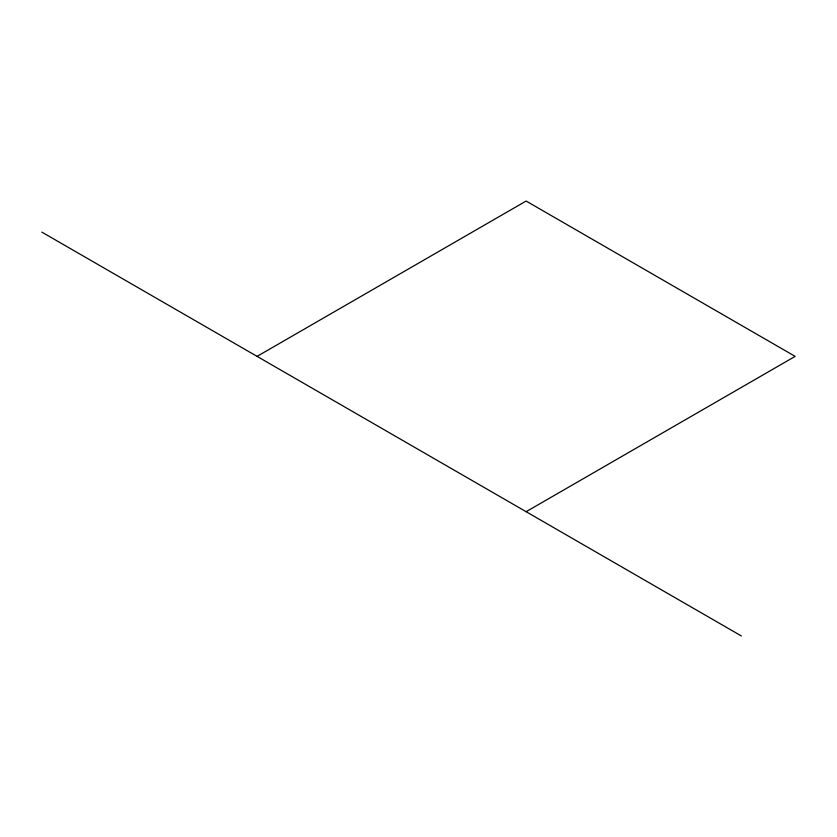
<?xml version="1.0" encoding="UTF-8"?>
<svg xmlns="http://www.w3.org/2000/svg" width="837" height="837" viewBox="0 0 837 837"><rect width="100%" height="100%" fill="white"/><g stroke="black" fill="none" stroke-linecap="round" stroke-linejoin="round"><path stroke-width="1.26" d="M257.074 356.374L526.117 201.047L795.15 356.374L526.117 511.7M41.85 232.111L741.341 635.953"/></g></svg>
